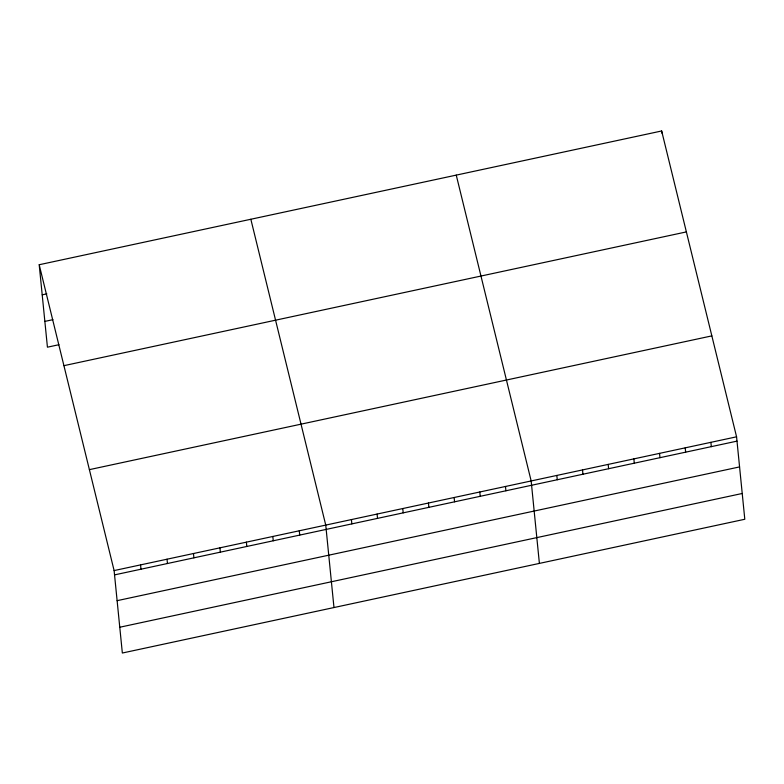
<?xml version="1.0" encoding="UTF-8"?>
<svg xmlns="http://www.w3.org/2000/svg" width="784" height="784" viewBox="0 0 784 784"><rect width="100%" height="100%" fill="white"/><g stroke="black" fill="none" stroke-linecap="round" stroke-linejoin="round"><path stroke-width="1.18" d="M39.2 264.737L661.657 130.977L736.568 436.815L744.8 519.263L122.343 653.023L114.111 570.576L39.2 264.737L47.432 347.185L58.927 344.715M42.209 294.833L46.805 293.843M44.855 321.401L52.91 319.676M63.916 365.667L686.382 231.907M89.386 469.645L711.852 335.885M114.111 570.576L736.568 436.815M114.542 574.888L736.999 441.127M117.11 600.671L739.577 466.911M119.766 627.239L742.223 493.479M456.249 175.116L531.16 480.955L539.392 563.402M250.841 219.255L325.742 525.094L333.974 607.541M710.892 442.333L711.323 446.645M661.657 130.977L661.872 133.133M685.216 447.85L685.647 452.162M659.54 453.368L659.971 457.68M633.864 458.885L634.295 463.197M608.188 464.402L608.619 468.714M582.512 469.92L582.943 474.232M556.836 475.437L557.267 479.749M505.484 486.472L505.915 490.784M479.808 491.989L480.239 496.301M454.132 497.507L454.563 501.819M428.456 503.024L428.887 507.336M402.78 508.542L403.201 512.854M377.094 514.059L377.525 518.371M351.418 519.576L351.849 523.888M299.292 530.778L299.723 535.09M272.832 536.462L273.263 540.774M246.382 542.146L246.813 546.458M219.932 547.83L220.363 552.142M193.472 553.514L193.903 557.836M167.021 559.208L167.453 563.52M140.561 564.892L140.993 569.204"/></g></svg>
